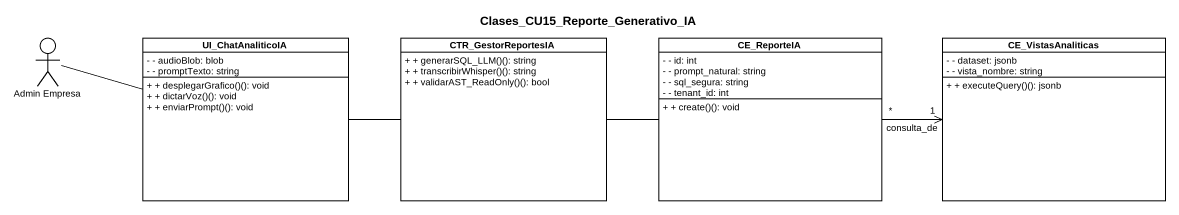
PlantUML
@startuml
title Clases_CU15_Reporte_Generativo_IA
allowmixing
hide circle
hide empty members
skinparam classAttributeIconSize 0
actor "Admin Empresa" as Admin_Empresa
class UI_ChatAnaliticoIA {
  - - audioBlob: blob
  - - promptTexto: string
  + + desplegarGrafico()(): void
  + + dictarVoz()(): void
  + + enviarPrompt()(): void
}
class CTR_GestorReportesIA {
  + + generarSQL_LLM()(): string
  + + transcribirWhisper()(): string
  + + validarAST_ReadOnly()(): bool
}
class CE_ReporteIA {
  - - id: int
  - - prompt_natural: string
  - - sql_segura: string
  - - tenant_id: int
  + + create()(): void
}
class CE_VistasAnaliticas {
  - - dataset: jsonb
  - - vista_nombre: string
  + + executeQuery()(): jsonb
}
Admin_Empresa -right- UI_ChatAnaliticoIA
UI_ChatAnaliticoIA -right- CTR_GestorReportesIA
CTR_GestorReportesIA -right- CE_ReporteIA
CE_ReporteIA "*" -right-> "1" CE_VistasAnaliticas : consulta_de
@enduml
